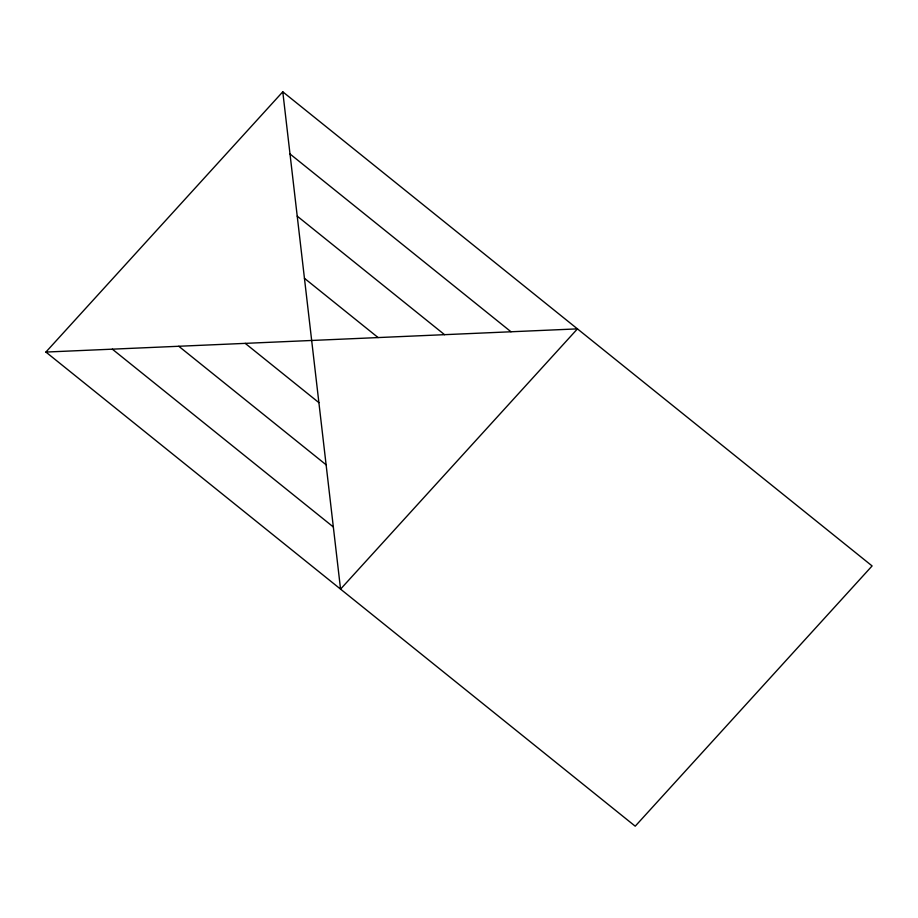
<?xml version="1.0" encoding="UTF-8"?>
<svg xmlns="http://www.w3.org/2000/svg" width="918" height="918" viewBox="0 0 918 918"><rect width="100%" height="100%" fill="white"/><g stroke="black" fill="none" stroke-linecap="round" stroke-linejoin="round"><path stroke-width="1.38" d="M45.9 352.064L282.778 91.811L872.1 565.936L635.222 826.189L45.9 352.064L577.445 328.874L340.555 589.126L282.778 91.811M290.008 153.972L510.993 331.765M297.225 216.143L444.553 334.668M304.443 278.303L378.113 337.572M245.232 343.366L318.89 402.635M178.781 346.27L326.119 464.795M112.34 349.173L333.337 526.966"/></g></svg>
